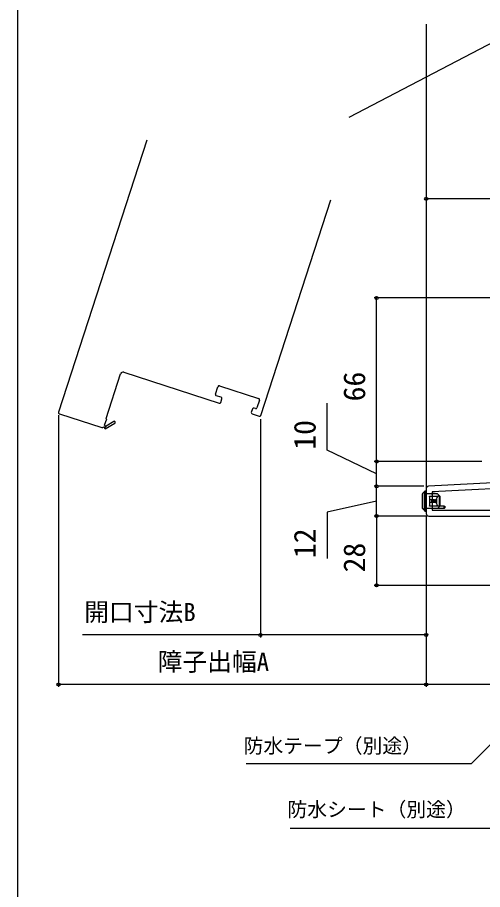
# Model space of a CAD drawing. Units: millimetres, scale not verified. Extents: x -525 to 525, y -783 to 778.
# Drawn here: x -525 to -337.2, y -165.5 to 186.5 of the extents above; entities that cross this region are included whole.
import ezdxf
from ezdxf.enums import TextEntityAlignment as Align

# ---------------------------------------------------------------- set-up
doc = ezdxf.new("R2010")
doc.units = ezdxf.units.MM
doc.header["$LTSCALE"] = 4
for name, color, linetype in [('0-2_YKK_11', 7, 'Continuous'), ('0-3_YKK_12', 2, 'Continuous'), ('0-4_YKK_13', 4, 'Continuous'), ('0-6_YKK_D', 6, 'Continuous'), ('0-7_YKK_ZWAK', 7, 'Continuous')]:
    doc.layers.add(name, color=color, linetype=linetype)
doc.styles.add('ＭＳ ゴシック', font='')
doc.styles.get('ＭＳ ゴシック').set_extended_font_data('MS Gothic')

msp = doc.modelspace()

# ---------------------------------------------------------------- linework, layer by layer
at = {"layer": '0-2_YKK_11'}
msp.add_line((-360, -3.649), (-360, -13.7), dxfattribs=at)
for points in [[(-308.785, 14.126), (-307.793, 8.5), (-312.6, 8.5), (-312.6, 13.856), (-312.058, 14.724), (-312.377, 15.3), (-315, 15.3), (-315, -0.342), (-359.052, -2.65)], [(-359, -14.7), (-298.4, -14.7), (-298.4, -42.7), (-295, -42.7), (-295, -40.8), (-295.5, -40.3), (-296, -39.8), (-296, -14.7), (-245, -14.7), (-245, -10.458), (-245.12, -10.275), (-245.12, -9.725), (-245, -9.542), (-245, -6.9)]]:
    msp.add_lwpolyline(points, dxfattribs=at)
msp.add_lwpolyline([(-315, -2.745), (-357.6, -4.978), (-357.6, -12.3), (-315, -12.3)], close=True, dxfattribs=at)
for centre, start, end in [((-359, -3.649), 93.00003, 180), ((-359, -13.7), 180.00001, 269.99999)]:
    msp.add_arc(centre, 1, start, end, dxfattribs=at)
at = {"layer": '0-3_YKK_12'}
for p, q in [((-310.054, 188.439), (-391.216, 146.189)), ((-360, 183.8), (-360, -3.649)), ((-472.703, 137.024), (-508.395, 27.177)), ((-426.796, 25.899), (-398.521, 112.92)), ((-482.112, 43.346), (-443.594, 30.831)), ((-445.044, 34.457), (-444.056, 37.5)), ((-443.426, 37.821), (-427.638, 32.691)), ((-442.821, 33.209), (-444.723, 33.827)), ((-442.964, 31.152), (-442.5, 32.579)), ((-427.317, 32.061), (-428.306, 29.018)), ((-430.137, 28.561), (-430.6, 27.135)), ((-428.936, 28.697), (-429.506, 28.882)), ((-508.074, 26.547), (-490.955, 20.984)), ((-430.279, 26.505), (-427.426, 25.578)), ((-486.153, 23.482), (-489.191, 21.609))]:
    msp.add_line(p, q, dxfattribs=at)
for points in [[(-489.571, 21.664), (-489.807, 21.927), (-488.958, 24.541), (-489.243, 24.634), (-483.372, 42.704)], [(-490.325, 21.305), (-489.552, 20.447), (-485.733, 22.801)]]:
    msp.add_lwpolyline(points, dxfattribs=at)
for centre, radius, start, end in [((-482.421, 42.395), 1, 72, 162), ((-443.58, 37.346), 0.5, 72, 162), ((-444.569, 34.302), 0.5, 162, 252), ((-442.976, 32.733), 0.5, 342, 72), ((-427.792, 32.216), 0.5, 342, 72), ((-443.439, 31.307), 0.5, 252, 342), ((-429.661, 28.407), 0.5, 72, 162), ((-428.781, 29.173), 0.5, 252, 342), ((-507.919, 27.022), 0.5, 162, 252), ((-430.125, 26.98), 0.5, 162, 252), ((-427.271, 26.053), 0.5, 252, 342), ((-490.8, 21.46), 0.5, 252, 342), ((-489.404, 21.478), 0.25, 132, 31.64297), ((-485.943, 23.141), 0.4, 301.64297, 121.64297)]:
    msp.add_arc(centre, radius, start, end, dxfattribs=at)
at = {"layer": '0-4_YKK_13'}
for p, q in [((-361.5, -11.624), (-361.5, -5.724)), ((-361.494, -5.724), (-361.5, -5.724)), ((-360.674, -4.904), (-361.494, -5.724)), ((-361.494, -5.724), (-361.494, -11.576)), ((-360.548, -11.8), (-360.548, -5.6)), ((-360.254, -5.6), (-360.548, -5.6)), ((-360.376, -4.6), (-360.38, -4.605)), ((-360.254, -5.6), (-360.254, -11.8)), ((-360, -5.6), (-360, -11.8)), ((-355.5, -5.8), (-360, -5.8)), ((-358.7, -6.7), (-355.264, -6.7)), ((-358.7, -6.804), (-358.7, -6.7)), ((-358.7, -6.804), (-358.7, -8.2)), ((-355.443, -6.804), (-358.7, -6.804)), ((-354.565, -6.7), (-355.264, -6.7)), ((-354.565, -10.7), (-354.565, -6.7)), ((-357.8, -8.2), (-358.7, -8.2)), ((-358.7, -8.2), (-358.7, -9.2)), ((-358.7, -9.2), (-358.7, -10.596)), ((-357.8, -8.2), (-357.8, -9.2)), ((-357.359, -8.2), (-357.8, -8.2)), ((-357.217, -9.2), (-357.359, -9.2)), ((-357.217, -8.2), (-357.217, -9.2)), ((-356.8, -8.2), (-357.217, -8.2)), ((-356.8, -9.2), (-357.217, -9.2)), ((-356.8, -8.2), (-356.8, -9.2)), ((-356.667, -8.2), (-356.8, -8.2)), ((-356.667, -9.2), (-356.8, -9.2)), ((-356.486, -9.2), (-356.667, -9.2)), ((-356.486, -8.2), (-356.486, -9.2)), ((-356.45, -9.2), (-356.486, -9.2)), ((-356.45, -8.2), (-356.258, -8.2)), ((-356.258, -9.2), (-356.45, -9.2)), ((-356.258, -8.2), (-356.258, -9.2)), ((-356.028, -8.2), (-356.258, -8.2)), ((-356.028, -9.2), (-356.258, -9.2)), ((-356.028, -8.2), (-356.028, -9.2)), ((-355.888, -7.804), (-355.888, -9.596)), ((-361.494, -11.576), (-360.631, -12.439)), ((-360.488, -12.712), (-360.549, -12.651)), ((-360.254, -11.8), (-360.548, -11.8)), ((-360.337, -12.713), (-360.276, -12.8)), ((-355.5, -11.7), (-360, -11.7)), ((-358.7, -10.596), (-355.443, -10.596)), ((-355.5, -11.7), (-354.5, -10.7)), ((-352.8, -11.7), (-355.5, -11.7)), ((-354.565, -10.7), (-355.264, -10.7)), ((-352.8, -10.7), (-352.5, -10.7))]:
    msp.add_line(p, q, dxfattribs=at)
for points in [[(-361.412, -5.512), (-360.592, -4.692), (-360.588, -4.688)], [(-360.376, -4.6), (-360, -4.6), (-360, -5.6), (-360.254, -5.6)], [(-357.867, -5.8), (-356.8, -5.4), (-356, -5.8)], [(-354.565, -6.7), (-354.5, -6.7), (-355.5, -5.8)], [(-354.5, -6.7), (-354.5, -10.7), (-354.565, -10.7)], [(-357.359, -9.2), (-357.8, -9.2), (-358.7, -9.2)], [(-357.359, -9.2), (-357.359, -8.2), (-357.217, -8.2)], [(-356.667, -9.2), (-356.667, -8.2), (-356.486, -8.2)], [(-356.45, -9.2), (-356.45, -8.2), (-356.486, -8.2)], [(-356.028, -8.2), (-355.948, -8.006), (-355.888, -7.804)], [(-355.888, -9.596), (-355.947, -9.398), (-356.028, -9.2)], [(-360.549, -12.651), (-361.5, -11.7), (-361.5, -11.624)], [(-360.254, -11.8), (-360, -11.8), (-360, -12.8), (-360.276, -12.8)], [(-355.264, -10.7), (-358.7, -10.7), (-358.7, -10.596)], [(-352.8, -11.7), (-352.8, -10.7), (-354.5, -10.7)], [(-352.5, -10.7), (-352.5, -11.4), (-352.8, -11.7)]]:
    msp.add_lwpolyline(points, dxfattribs=at)
for centre, radius, start, end in [((-361.2, -5.724), 0.3, 135, 180), ((-361.211, -5.712), 0.284, 135.21566, 182.49633), ((-360.37, -4.909), 0.304, 91.7644, 179.04855), ((-360.39, -4.891), 0.284, 135.21566, 182.49633), ((-360.383, -4.901), 0.295, 89.30544, 134.94469), ((-360.376, -4.9), 0.3, 90, 135), ((-360.348, -12.451), 0.284, 177.50367, 224.78434), ((-360.319, -12.399), 0.314, 187.32627, 266.78077), ((-360.383, -12.477), 0.24, 226.38814, 281.18869), ((-360.276, -12.5), 0.3, 225, 270)]:
    msp.add_arc(centre, radius, start, end, dxfattribs=at)
for centre, major_axis, ratio, start_param, end_param in [((-360.688, -5.6), (0, 0.7), 0.2, 4.712389, 6.1791526), ((-360.394, -5.6), (0, 1), 0.14, 4.712389, 6.1791526), ((-353.711, -8.7), (0, 2.9), 0.789474, 0.8581397, 1.2566748), ((-355.264, -7), (0, 0.3), 0.789474, 6.2831853, 7.141325), ((-353.711, -8.7), (0, 2.9), 0.789474, 1.8849178, 2.283453), ((-361.2, -11.576), (0.286, 0.119), 0.756388, 2.640578, 2.8379736), ((-360.688, -11.8), (0, 0.7), 0.2, 3.5625567, 4.712389), ((-360.394, -11.8), (0, 1), 0.14, 3.5625567, 4.712389), ((-355.264, -10.4), (0, 0.3), 0.789474, 2.283453, 3.1415927)]:
    msp.add_ellipse(centre, major_axis=major_axis, ratio=ratio, start_param=start_param, end_param=end_param, dxfattribs=at)
at = {"layer": '0-6_YKK_D'}
for p, q in [((-245, 113.3), (-360, 113.3)), ((-331.051, 73.3), (-381, 73.3)), ((-380, 7.3), (-380, 73.3)), ((-508.419, 26.022), (-508.419, -83.7)), ((-426.95, 24.423), (-426.95, -63.7)), ((-337.5, 7.3), (-381, 7.3)), ((-337.5, 7.3), (-381, 7.3)), ((-380, -2.702), (-380, 7.3)), ((-361, -2.7), (-381, -2.7)), ((-361, -2.702), (-381, -2.702)), ((-380, -14.7), (-380, -2.7)), ((-360, -14.7), (-381, -14.7)), ((-360, -14.7), (-381, -14.7)), ((-380, -14.7), (-380, -42.7)), ((-360, -14.7), (-360, -83.7)), ((-360, -14.7), (-360, -63.7)), ((-360, -14.7), (-360, -83.7)), ((-298.9, -42.7), (-381, -42.7)), ((-360, -82.7), (-508.419, -82.7)), ((-295, -82.7), (-360, -82.7))]:
    msp.add_line(p, q, dxfattribs=at)
for points in [[(-380, 2.299), (-400, 11.903), (-400, 30.903)], [(-380, -8.7), (-400, -13.121), (-400, -31.848)], [(-360, -62.7), (-426.95, -62.7), (-498.671, -62.7)], [(-296.051, -68.941), (-297.854, -70.744), (-341.836, -114.727), (-344.393, -114.727), (-432.621, -114.727)], [(-278.184, -94.011), (-279.988, -95.814), (-325.052, -140.879), (-414.935, -140.879)]]:
    msp.add_lwpolyline(points, dxfattribs=at)
for centre in [(-360, 113.3), (-380, 73.3), (-380, 7.3), (-380, 7.3), (-380, -2.7), (-380, -2.702), (-380, -14.7), (-380, -14.7), (-380, -42.7), (-426.95, -62.7), (-360, -62.7), (-508.419, -82.7), (-360, -82.7), (-360, -82.7)]:
    msp.add_circle(centre, 0.637, dxfattribs=at)
at = {"layer": '0-7_YKK_ZWAK'}
msp.add_line((-525, 747.3), (-525, -782.7), dxfattribs=at)

# ---------------------------------------------------------------- texts
at = {"layer": '0-6_YKK_D', "style": 'ＭＳ ゴシック'}
for s, p in [('66', (-382, 31.573)), ('10', (-402, 12.063)), ('12', (-402, -31.689)), ('28', (-382, -37.461))]:
    msp.add_text(s, height=8.798, rotation=90, dxfattribs=at).set_placement(p, align=Align.BOTTOM_LEFT)
for s, height, p in [('開口寸法B', 7.331, (-498.034, -59.336)), ('障子出幅A', 7.331, (-468.414, -79.393)), ('防水テープ（別途）', 5.865, (-433.711, -112.136)), ('防水シート（別途）', 5.865, (-416.026, -137.814))]:
    msp.add_text(s, height=height, dxfattribs=at).set_placement(p, align=Align.BOTTOM_LEFT)

doc.saveas('drawing.dxf')
